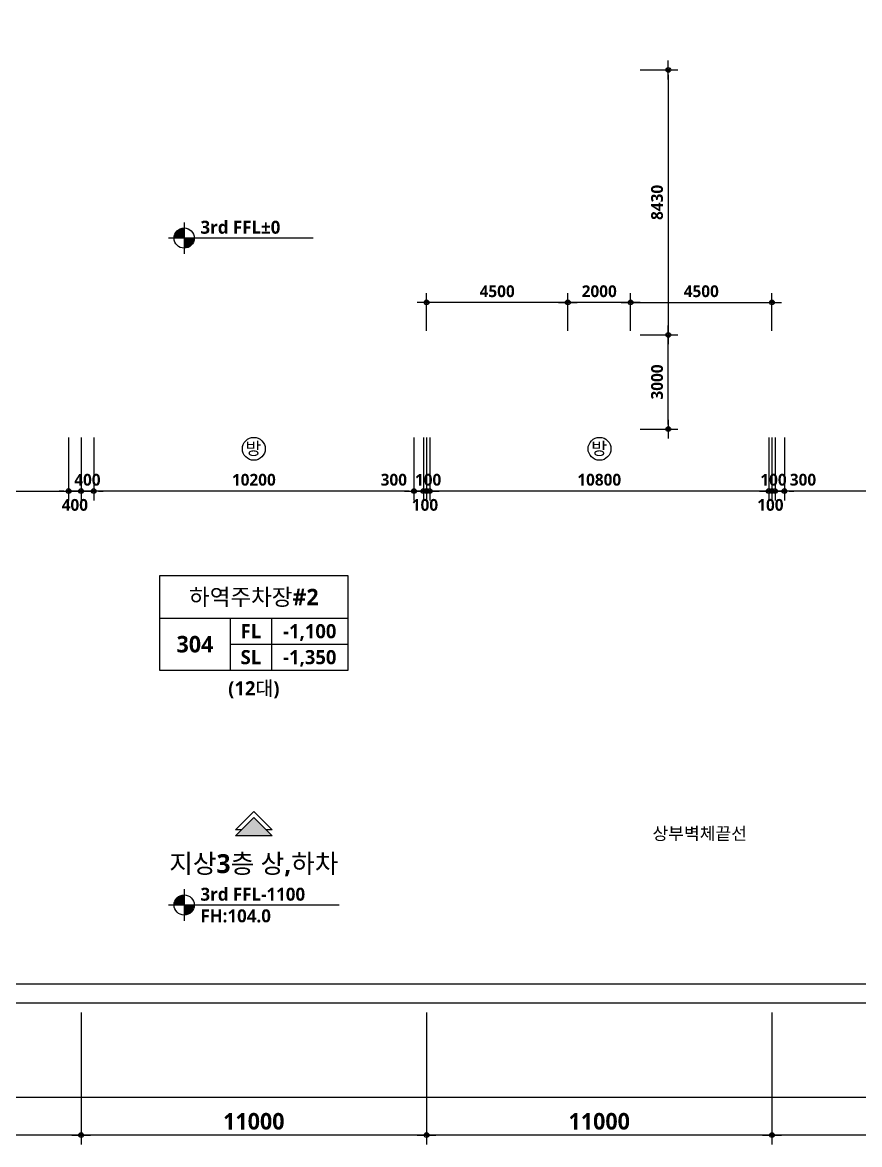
# Model space of a CAD drawing. Header units: millimetres. Extents: x -63924 to 190228206, y 0 to 456875599.
# Drawn here: x 115761 to 142421, y 525650 to 561362 of the extents above; entities that cross this region are included whole.
import ezdxf
from ezdxf.enums import TextEntityAlignment as Align

# ---------------------------------------------------------------- set-up
doc = ezdxf.new("R2010")
doc.units = ezdxf.units.MM
doc.header["$LTSCALE"] = 150
doc.header["$MEASUREMENT"] = 0
doc.header["$PDSIZE"] = -10
doc.layers.get('0').update_dxf_attribs({"linetype": 'CONTINUOUS'})
doc.layers.get('Defpoints').update_dxf_attribs({"color": 153, "linetype": 'CONTINUOUS'})
for name, color, linetype in [('A-ANNO-DIM', 4, 'CONTINUOUS'), ('A-ANNO-ENT', 1, 'CONTINUOUS'), ('A-ANNO-GRA1', 7, 'CONTINUOUS'), ('A-ANNO-LEAD', 4, 'CONTINUOUS'), ('A-ANNO-PONT', 7, 'CONTINUOUS'), ('A-ANNO-SYMB', 7, 'CONTINUOUS'), ('A-ANNO-TEXT1', 7, 'CONTINUOUS'), ('A-ANNO-TEXT2', 3, 'CONTINUOUS'), ('A-ANNO-TITL', 7, 'CONTINUOUS'), ('A-ST-AXIS-DIM', 7, 'CONTINUOUS')]:
    doc.layers.add(name, color=color, linetype=linetype)
doc.layers.add('G(그리드1)', color=185, linetype='CONTINUOUS', plot=False)
doc.layers.add('G(그리드2)', color=235, linetype='CONTINUOUS', plot=False)
doc.styles.add('2020음성 1차', font='')
doc.styles.add('SH_나눔', font='')
doc.styles.add('SH_대대리576', font='')
doc.styles.add('SH_진천_나눔', font='')
doc.styles.get('2020음성 1차').set_extended_font_data('NanumGothic', bold=True)
doc.styles.get('SH_나눔').set_extended_font_data('NanumGothic', bold=True)
doc.styles.get('SH_대대리576').set_extended_font_data('NanumGothic', bold=True)
doc.styles.get('SH_진천_나눔').set_extended_font_data('NanumGothic', bold=True)
doc.dimstyles.new('SHP 300', dxfattribs={"dimscale": 150, "dimtxt": 3.5, "dimasz": 1, "dimexe": 2, "dimexo": 2, "dimgap": 1, "dimtad": 1, "dimdec": 0, "dimzin": 0, "dimdsep": 46, "dimtxsty": 'SH_대대리576', "dimblk": 'DIMDOT', "dimcen": 0.09, "dimclrt": 3, "dimadec": 0, "dimazin": 1, "dimtfac": 1, "dimtdec": 0, "dimtix": 1, "dimtmove": 2, "dimatfit": 0, "dimldrblk": 'DIMDOT', "dimfxl": 1, "dimtolj": 1, "dimtzin": 0, "dimarcsym": 0})
doc.dimstyles.new('SHP300내부', dxfattribs={"dimscale": 150, "dimtxt": 2.5, "dimasz": 1, "dimexe": 2, "dimexo": 2, "dimgap": 1, "dimtad": 1, "dimdec": 0, "dimzin": 0, "dimdsep": 46, "dimtxsty": 'SH_대대리576', "dimblk": 'DIMDOT', "dimcen": 0.09, "dimclrd": 256, "dimclre": 256, "dimclrt": 3, "dimadec": 0, "dimazin": 1, "dimtfac": 1, "dimtdec": 0, "dimtix": 1, "dimtmove": 2, "dimatfit": 0, "dimldrblk": 'DIMDOT', "dimfxl": 1, "dimtolj": 1, "dimtzin": 0, "dimlwd": -1, "dimlwe": -1, "dimarcsym": 0})

# ---------------------------------------------------------------- blocks, each defined once
blk = doc.blocks.new('DIMDOT')
at = {"color": 0}
blk.add_line((-2, 0), (2, 0), dxfattribs=at)
for radius in [0.5, 0.25]:
    blk.add_circle((0, 0), radius, dxfattribs=at)
blk = doc.blocks.new('*D231')
at = {"layer": 'A-ANNO-DIM', "transparency": 16777216}
for p, q in [((133130, 551550), (133130, 552750)), ((135130, 551550), (135130, 552750)), ((134980, 552450), (133280, 552450))]:
    blk.add_line(p, q, dxfattribs=at)
at = {"layer": 'Defpoints', "color": 0, "transparency": 16777216}
for p in [(133130, 552450), (133130, 551250), (135130, 551250)]:
    blk.add_point(p, dxfattribs=at)
at = {"layer": 'A-ANNO-DIM', "linetype": 'ByBlock', "transparency": 16777216, "xscale": 150, "yscale": 150, "zscale": 150, "rotation": 180}
blk.add_blockref('DIMDOT', (133130, 552450), dxfattribs=at)
at = {"layer": 'A-ANNO-DIM', "linetype": 'ByBlock', "transparency": 16777216, "xscale": 150, "yscale": 150, "zscale": 150}
blk.add_blockref('DIMDOT', (135130, 552450), dxfattribs=at)
at = {"layer": 'A-ANNO-DIM', "color": 3, "transparency": 16777216, "insert": (134130, 552806), "char_height": 375, "attachment_point": 5, "style": 'SH_대대리576'}
blk.add_mtext('\\A1;2000', dxfattribs=at)
blk = doc.blocks.new('*D232')
at = {"layer": 'A-ANNO-DIM', "transparency": 16777216}
for p, q in [((135130, 551550), (135130, 552750)), ((139630, 551550), (139630, 552750)), ((135280, 552450), (139480, 552450))]:
    blk.add_line(p, q, dxfattribs=at)
at = {"layer": 'Defpoints', "color": 0, "transparency": 16777216}
for p in [(139630, 552450), (135130, 551250), (139630, 551250)]:
    blk.add_point(p, dxfattribs=at)
at = {"layer": 'A-ANNO-DIM', "linetype": 'ByBlock', "transparency": 16777216, "xscale": 150, "yscale": 150, "zscale": 150, "rotation": 180}
blk.add_blockref('DIMDOT', (135130, 552450), dxfattribs=at)
at = {"layer": 'A-ANNO-DIM', "linetype": 'ByBlock', "transparency": 16777216, "xscale": 150, "yscale": 150, "zscale": 150}
blk.add_blockref('DIMDOT', (139630, 552450), dxfattribs=at)
at = {"layer": 'A-ANNO-DIM', "color": 3, "transparency": 16777216, "insert": (137380, 552806), "char_height": 375, "attachment_point": 5, "style": 'SH_대대리576'}
blk.add_mtext('\\A1;4500', dxfattribs=at)
blk = doc.blocks.new('*D233')
at = {"layer": 'A-ANNO-DIM', "transparency": 16777216}
for p, q in [((128630, 551550), (128630, 552750)), ((133130, 551550), (133130, 552750)), ((132980, 552450), (128780, 552450))]:
    blk.add_line(p, q, dxfattribs=at)
at = {"layer": 'Defpoints', "color": 0, "transparency": 16777216}
for p in [(128630, 552450), (128630, 551250), (133130, 551250)]:
    blk.add_point(p, dxfattribs=at)
at = {"layer": 'A-ANNO-DIM', "linetype": 'ByBlock', "transparency": 16777216, "xscale": 150, "yscale": 150, "zscale": 150, "rotation": 180}
blk.add_blockref('DIMDOT', (128630, 552450), dxfattribs=at)
at = {"layer": 'A-ANNO-DIM', "linetype": 'ByBlock', "transparency": 16777216, "xscale": 150, "yscale": 150, "zscale": 150}
blk.add_blockref('DIMDOT', (133130, 552450), dxfattribs=at)
at = {"layer": 'A-ANNO-DIM', "color": 3, "transparency": 16777216, "insert": (130880, 552806), "char_height": 375, "attachment_point": 5, "style": 'SH_대대리576'}
blk.add_mtext('\\A1;4500', dxfattribs=at)
blk = doc.blocks.new('*D234')
at = {"layer": 'A-ANNO-DIM', "transparency": 16777216}
for p, q in [((135430, 551420), (136630, 551420)), ((136330, 548570), (136330, 551270)), ((135430, 548420), (136630, 548420))]:
    blk.add_line(p, q, dxfattribs=at)
at = {"layer": 'Defpoints', "color": 0, "transparency": 16777216}
for p in [(135130, 551420), (136330, 551420), (135130, 548420)]:
    blk.add_point(p, dxfattribs=at)
at = {"layer": 'A-ANNO-DIM', "linetype": 'ByBlock', "transparency": 16777216, "xscale": 150, "yscale": 150, "zscale": 150}
for p, rotation in [((136330, 551420), 90), ((136330, 548420), 270)]:
    blk.add_blockref('DIMDOT', p, dxfattribs=dict(at, rotation=rotation))
at = {"layer": 'A-ANNO-DIM', "color": 3, "transparency": 16777216, "insert": (135973, 549920), "char_height": 375, "attachment_point": 5, "rotation": 90, "style": 'SH_대대리576'}
blk.add_mtext('\\A1;3000', dxfattribs=at)
blk = doc.blocks.new('*D235')
at = {"layer": 'A-ANNO-DIM', "transparency": 16777216}
for p, q in [((135130, 551550), (135130, 552750)), ((139630, 551550), (139630, 552750)), ((135280, 552450), (139480, 552450))]:
    blk.add_line(p, q, dxfattribs=at)
at = {"layer": 'Defpoints', "color": 0, "transparency": 16777216}
for p in [(139630, 552450), (135130, 551250), (139630, 551250)]:
    blk.add_point(p, dxfattribs=at)
at = {"layer": 'A-ANNO-DIM', "linetype": 'ByBlock', "transparency": 16777216, "xscale": 150, "yscale": 150, "zscale": 150, "rotation": 180}
blk.add_blockref('DIMDOT', (135130, 552450), dxfattribs=at)
at = {"layer": 'A-ANNO-DIM', "linetype": 'ByBlock', "transparency": 16777216, "xscale": 150, "yscale": 150, "zscale": 150}
blk.add_blockref('DIMDOT', (139630, 552450), dxfattribs=at)
at = {"layer": 'A-ANNO-DIM', "color": 3, "transparency": 16777216, "insert": (137380, 552806), "char_height": 375, "attachment_point": 5, "style": 'SH_대대리576'}
blk.add_mtext('\\A1;4500', dxfattribs=at)
blk = doc.blocks.new('*D236')
at = {"layer": 'A-ANNO-DIM', "transparency": 16777216}
for p, q in [((135430, 559850), (136630, 559850)), ((136330, 559700), (136330, 551570)), ((135430, 551420), (136630, 551420))]:
    blk.add_line(p, q, dxfattribs=at)
at = {"layer": 'Defpoints', "color": 0, "transparency": 16777216}
for p in [(135130, 559850), (135130, 551420), (136330, 551420)]:
    blk.add_point(p, dxfattribs=at)
at = {"layer": 'A-ANNO-DIM', "linetype": 'ByBlock', "transparency": 16777216, "xscale": 150, "yscale": 150, "zscale": 150}
for p, rotation in [((136330, 559850), 90), ((136330, 551420), 270)]:
    blk.add_blockref('DIMDOT', p, dxfattribs=dict(at, rotation=rotation))
at = {"layer": 'A-ANNO-DIM', "color": 3, "transparency": 16777216, "insert": (135973, 555635), "char_height": 375, "attachment_point": 5, "rotation": 90, "style": 'SH_대대리576'}
blk.add_mtext('\\A1;8430', dxfattribs=at)
blk = doc.blocks.new('*D1246')
at = {"layer": 'A-ST-AXIS-DIM', "color": 0, "lineweight": -2, "transparency": 16777216}
for p, q in [((106630, 529850), (106630, 525650)), ((117630, 529850), (117630, 525650)), ((117480, 525950), (106780, 525950))]:
    blk.add_line(p, q, dxfattribs=at)
at = {"layer": 'Defpoints', "color": 0, "transparency": 16777216}
for p in [(106630, 530150), (117630, 530150), (106630, 525950)]:
    blk.add_point(p, dxfattribs=at)
at = {"layer": 'A-ST-AXIS-DIM', "color": 0, "linetype": 'ByBlock', "lineweight": -2, "transparency": 16777216, "xscale": 150, "yscale": 150, "zscale": 150, "rotation": 180}
blk.add_blockref('DIMDOT', (106630, 525950), dxfattribs=at)
at = {"layer": 'A-ST-AXIS-DIM', "color": 0, "linetype": 'ByBlock', "lineweight": -2, "transparency": 16777216, "xscale": 150, "yscale": 150, "zscale": 150}
blk.add_blockref('DIMDOT', (117630, 525950), dxfattribs=at)
at = {"layer": 'A-ST-AXIS-DIM', "color": 3, "transparency": 16777216, "insert": (112130, 526388), "char_height": 525, "attachment_point": 5, "style": 'SH_대대리576'}
blk.add_mtext('\\A1;11000', dxfattribs=at)
blk = doc.blocks.new('*D1247')
at = {"layer": 'A-ST-AXIS-DIM', "color": 0, "lineweight": -2, "transparency": 16777216}
for p, q in [((117630, 529850), (117630, 525650)), ((128630, 529850), (128630, 525650)), ((128480, 525950), (117780, 525950))]:
    blk.add_line(p, q, dxfattribs=at)
at = {"layer": 'Defpoints', "color": 0, "transparency": 16777216}
for p in [(117630, 530150), (128630, 530150), (117630, 525950)]:
    blk.add_point(p, dxfattribs=at)
at = {"layer": 'A-ST-AXIS-DIM', "color": 0, "linetype": 'ByBlock', "lineweight": -2, "transparency": 16777216, "xscale": 150, "yscale": 150, "zscale": 150, "rotation": 180}
blk.add_blockref('DIMDOT', (117630, 525950), dxfattribs=at)
at = {"layer": 'A-ST-AXIS-DIM', "color": 0, "linetype": 'ByBlock', "lineweight": -2, "transparency": 16777216, "xscale": 150, "yscale": 150, "zscale": 150}
blk.add_blockref('DIMDOT', (128630, 525950), dxfattribs=at)
at = {"layer": 'A-ST-AXIS-DIM', "color": 3, "transparency": 16777216, "insert": (123130, 526388), "char_height": 525, "attachment_point": 5, "style": 'SH_대대리576'}
blk.add_mtext('\\A1;11000', dxfattribs=at)
blk = doc.blocks.new('*D1248')
at = {"layer": 'A-ST-AXIS-DIM', "color": 0, "lineweight": -2, "transparency": 16777216}
for p, q in [((128630, 529850), (128630, 525650)), ((139630, 529850), (139630, 525650)), ((139480, 525950), (128780, 525950))]:
    blk.add_line(p, q, dxfattribs=at)
at = {"layer": 'Defpoints', "color": 0, "transparency": 16777216}
for p in [(128630, 530150), (139630, 530150), (128630, 525950)]:
    blk.add_point(p, dxfattribs=at)
at = {"layer": 'A-ST-AXIS-DIM', "color": 0, "linetype": 'ByBlock', "lineweight": -2, "transparency": 16777216, "xscale": 150, "yscale": 150, "zscale": 150, "rotation": 180}
blk.add_blockref('DIMDOT', (128630, 525950), dxfattribs=at)
at = {"layer": 'A-ST-AXIS-DIM', "color": 0, "linetype": 'ByBlock', "lineweight": -2, "transparency": 16777216, "xscale": 150, "yscale": 150, "zscale": 150}
blk.add_blockref('DIMDOT', (139630, 525950), dxfattribs=at)
at = {"layer": 'A-ST-AXIS-DIM', "color": 3, "transparency": 16777216, "insert": (134130, 526388), "char_height": 525, "attachment_point": 5, "style": 'SH_대대리576'}
blk.add_mtext('\\A1;11000', dxfattribs=at)
blk = doc.blocks.new('*D1249')
at = {"layer": 'A-ST-AXIS-DIM', "color": 0, "lineweight": -2, "transparency": 16777216}
for p, q in [((139630, 529850), (139630, 525650)), ((150630, 529850), (150630, 525650)), ((150480, 525950), (139780, 525950))]:
    blk.add_line(p, q, dxfattribs=at)
at = {"layer": 'Defpoints', "color": 0, "transparency": 16777216}
for p in [(139630, 530150), (150630, 530150), (139630, 525950)]:
    blk.add_point(p, dxfattribs=at)
at = {"layer": 'A-ST-AXIS-DIM', "color": 0, "linetype": 'ByBlock', "lineweight": -2, "transparency": 16777216, "xscale": 150, "yscale": 150, "zscale": 150, "rotation": 180}
blk.add_blockref('DIMDOT', (139630, 525950), dxfattribs=at)
at = {"layer": 'A-ST-AXIS-DIM', "color": 0, "linetype": 'ByBlock', "lineweight": -2, "transparency": 16777216, "xscale": 150, "yscale": 150, "zscale": 150}
blk.add_blockref('DIMDOT', (150630, 525950), dxfattribs=at)
at = {"layer": 'A-ST-AXIS-DIM', "color": 3, "transparency": 16777216, "insert": (145130, 526388), "char_height": 525, "attachment_point": 5, "style": 'SH_대대리576'}
blk.add_mtext('\\A1;11000', dxfattribs=at)
blk = doc.blocks.new('G$CE9562CCE')
at = {"layer": 'A-ANNO-PONT'}
for points in [[(1814, 2981, 0.4142136), (648, 1814), (1814, 1814)], [(1814, 648, 0.4142136), (2981, 1814), (1814, 1814)]]:
    blk.add_hatch(color=256, dxfattribs=at).paths.add_polyline_path(points)
for p, q in [((1814, 3629), (1814, 0)), ((19728, 1814), (0, 1814))]:
    blk.add_line(p, q, dxfattribs=at)
blk.add_circle((1814, 1814), 1166, dxfattribs=at)
at = {"style": 'SH_대대리576'}
blk.add_attdef('레벨', (3696, 2314), '', height=1500, dxfattribs=at)
blk = doc.blocks.new('G$CF757CB8B')
at = {"layer": 'A-ANNO-PONT'}
for points in [[(1814, 2981, 0.4142136), (648, 1814), (1814, 1814)], [(1814, 648, 0.4142136), (2981, 1814), (1814, 1814)]]:
    blk.add_hatch(color=256, dxfattribs=at).paths.add_polyline_path(points)
for p, q in [((1814, 3629), (1814, 0)), ((16728, 1814), (0, 1814))]:
    blk.add_line(p, q, dxfattribs=at)
blk.add_circle((1814, 1814), 1166, dxfattribs=at)
at = {"style": 'SH_대대리576'}
blk.add_attdef('레벨', (3696, 2314), '', height=1500, dxfattribs=at)
blk = doc.blocks.new('G$C9D92D8A7')
at = {"layer": 'A-ANNO-GRA1'}
for p, q in [((0, 11), (40, 11)), ((15, 11), (15, 0)), ((23.75, 11), (23.75, 0)), ((15, 5.5), (40, 5.5))]:
    blk.add_line(p, q, dxfattribs=at)
blk.add_lwpolyline([(0, 20), (0, 0), (40, 0), (40, 20)], close=True, dxfattribs=at)
at = {"style": '2020음성 1차'}
for tag, height, p in [('실명', 3.5, (20, 15.5)), ('마감레벨', 3, (31.875, 8.25)), ('실번호', 3.5, (7.5, 5.5)), ('구조레벨', 3, (31.875, 2.75))]:
    blk.add_attdef(tag, text='', height=height, dxfattribs=at).set_placement(p, align=Align.MIDDLE_CENTER)
at = {"layer": 'A-ANNO-TEXT1', "style": 'SH_나눔'}
for s, p in [('FL', (19.375, 8.25)), ('SL', (19.375, 2.75))]:
    blk.add_text(s, height=3, dxfattribs=at).set_placement(p, align=Align.MIDDLE)
blk = doc.blocks.new('방화스크린 TEXT100')
at = {"layer": 'A-ANNO-SYMB'}
blk.add_circle((0, 0), 243, dxfattribs=at)
at = {"layer": 'A-ANNO-TITL', "style": '2020음성 1차'}
blk.add_text('방', height=267, dxfattribs=at).set_placement((-7, 7), align=Align.MIDDLE_CENTER)
blk = doc.blocks.new('*D2080')
at = {"layer": 'A-ANNO-DIM', "transparency": 16777216}
for p, q in [((107030, 548150), (107030, 546150)), ((117230, 548150), (117230, 546150)), ((107180, 546450), (117080, 546450))]:
    blk.add_line(p, q, dxfattribs=at)
at = {"layer": 'Defpoints', "color": 0, "transparency": 16777216}
for p in [(107030, 548450), (117230, 548450), (117230, 546450)]:
    blk.add_point(p, dxfattribs=at)
at = {"layer": 'A-ANNO-DIM', "linetype": 'ByBlock', "transparency": 16777216, "xscale": 150, "yscale": 150, "zscale": 150, "rotation": 180}
blk.add_blockref('DIMDOT', (107030, 546450), dxfattribs=at)
at = {"layer": 'A-ANNO-DIM', "linetype": 'ByBlock', "transparency": 16777216, "xscale": 150, "yscale": 150, "zscale": 150}
blk.add_blockref('DIMDOT', (117230, 546450), dxfattribs=at)
at = {"layer": 'A-ANNO-DIM', "color": 3, "transparency": 16777216, "insert": (112130, 546806), "char_height": 375, "attachment_point": 5, "style": 'SH_대대리576'}
blk.add_mtext('\\A1;10200', dxfattribs=at)
blk = doc.blocks.new('*D2081')
at = {"layer": 'A-ANNO-DIM', "transparency": 16777216}
for p, q in [((117230, 548150), (117230, 546150)), ((117630, 548150), (117630, 546150)), ((117080, 546450), (116930, 546450)), ((117630, 546450), (117230, 546450)), ((117780, 546450), (117930, 546450))]:
    blk.add_line(p, q, dxfattribs=at)
at = {"layer": 'Defpoints', "color": 0, "transparency": 16777216}
for p in [(117230, 548450), (117630, 548450), (117230, 546450)]:
    blk.add_point(p, dxfattribs=at)
at = {"layer": 'A-ANNO-DIM', "linetype": 'ByBlock', "transparency": 16777216, "xscale": 150, "yscale": 150, "zscale": 150}
blk.add_blockref('DIMDOT', (117230, 546450), dxfattribs=at)
at = {"layer": 'A-ANNO-DIM', "linetype": 'ByBlock', "transparency": 16777216, "xscale": 150, "yscale": 150, "zscale": 150, "rotation": 180}
blk.add_blockref('DIMDOT', (117630, 546450), dxfattribs=at)
at = {"layer": 'A-ANNO-DIM', "color": 3, "transparency": 16777216, "insert": (117430, 546006), "char_height": 375, "attachment_point": 5, "style": 'SH_대대리576'}
blk.add_mtext('\\A1;400', dxfattribs=at)
blk = doc.blocks.new('*D2082')
at = {"layer": 'A-ANNO-DIM', "transparency": 16777216}
for p, q in [((117630, 548150), (117630, 546150)), ((118030, 548150), (118030, 546150)), ((117480, 546450), (117330, 546450)), ((117630, 546450), (118030, 546450)), ((118180, 546450), (118330, 546450))]:
    blk.add_line(p, q, dxfattribs=at)
at = {"layer": 'Defpoints', "color": 0, "transparency": 16777216}
for p in [(117630, 548450), (118030, 548450), (118030, 546450)]:
    blk.add_point(p, dxfattribs=at)
at = {"layer": 'A-ANNO-DIM', "linetype": 'ByBlock', "transparency": 16777216, "xscale": 150, "yscale": 150, "zscale": 150}
blk.add_blockref('DIMDOT', (117630, 546450), dxfattribs=at)
at = {"layer": 'A-ANNO-DIM', "linetype": 'ByBlock', "transparency": 16777216, "xscale": 150, "yscale": 150, "zscale": 150, "rotation": 180}
blk.add_blockref('DIMDOT', (118030, 546450), dxfattribs=at)
at = {"layer": 'A-ANNO-DIM', "color": 3, "transparency": 16777216, "insert": (117830, 546806), "char_height": 375, "attachment_point": 5, "style": 'SH_대대리576'}
blk.add_mtext('\\A1;400', dxfattribs=at)
blk = doc.blocks.new('*D2083')
at = {"layer": 'A-ANNO-DIM', "transparency": 16777216}
for p, q in [((118030, 548150), (118030, 546150)), ((128230, 548150), (128230, 546150)), ((128080, 546450), (118180, 546450))]:
    blk.add_line(p, q, dxfattribs=at)
at = {"layer": 'Defpoints', "color": 0, "transparency": 16777216}
for p in [(118030, 548450), (128230, 548450), (118030, 546450)]:
    blk.add_point(p, dxfattribs=at)
at = {"layer": 'A-ANNO-DIM', "linetype": 'ByBlock', "transparency": 16777216, "xscale": 150, "yscale": 150, "zscale": 150, "rotation": 180}
blk.add_blockref('DIMDOT', (118030, 546450), dxfattribs=at)
at = {"layer": 'A-ANNO-DIM', "linetype": 'ByBlock', "transparency": 16777216, "xscale": 150, "yscale": 150, "zscale": 150}
blk.add_blockref('DIMDOT', (128230, 546450), dxfattribs=at)
at = {"layer": 'A-ANNO-DIM', "color": 3, "transparency": 16777216, "insert": (123130, 546806), "char_height": 375, "attachment_point": 5, "style": 'SH_대대리576'}
blk.add_mtext('\\A1;10200', dxfattribs=at)
blk = doc.blocks.new('*D2084')
at = {"layer": 'A-ANNO-DIM', "transparency": 16777216}
for p, q in [((128230, 548150), (128230, 546150)), ((128530, 548150), (128530, 546150)), ((128080, 546450), (127930, 546450)), ((128230, 546450), (128530, 546450)), ((128680, 546450), (128830, 546450))]:
    blk.add_line(p, q, dxfattribs=at)
at = {"layer": 'Defpoints', "color": 0, "transparency": 16777216}
for p in [(128230, 548450), (128530, 548450), (128530, 546450)]:
    blk.add_point(p, dxfattribs=at)
at = {"layer": 'A-ANNO-DIM', "linetype": 'ByBlock', "transparency": 16777216, "xscale": 150, "yscale": 150, "zscale": 150}
blk.add_blockref('DIMDOT', (128230, 546450), dxfattribs=at)
at = {"layer": 'A-ANNO-DIM', "linetype": 'ByBlock', "transparency": 16777216, "xscale": 150, "yscale": 150, "zscale": 150, "rotation": 180}
blk.add_blockref('DIMDOT', (128530, 546450), dxfattribs=at)
at = {"layer": 'A-ANNO-DIM', "color": 3, "transparency": 16777216, "insert": (127589, 546807), "char_height": 375, "attachment_point": 5, "style": 'SH_대대리576'}
blk.add_mtext('\\A1;300', dxfattribs=at)
blk = doc.blocks.new('*D2085')
at = {"layer": 'A-ANNO-DIM', "transparency": 16777216}
for p, q in [((128530, 548150), (128530, 546150)), ((128630, 548150), (128630, 546150)), ((128380, 546450), (128230, 546450)), ((128630, 546450), (128530, 546450)), ((128780, 546450), (128930, 546450))]:
    blk.add_line(p, q, dxfattribs=at)
at = {"layer": 'Defpoints', "color": 0, "transparency": 16777216}
for p in [(128530, 548450), (128630, 548450), (128530, 546450)]:
    blk.add_point(p, dxfattribs=at)
at = {"layer": 'A-ANNO-DIM', "linetype": 'ByBlock', "transparency": 16777216, "xscale": 150, "yscale": 150, "zscale": 150}
blk.add_blockref('DIMDOT', (128530, 546450), dxfattribs=at)
at = {"layer": 'A-ANNO-DIM', "linetype": 'ByBlock', "transparency": 16777216, "xscale": 150, "yscale": 150, "zscale": 150, "rotation": 180}
blk.add_blockref('DIMDOT', (128630, 546450), dxfattribs=at)
at = {"layer": 'A-ANNO-DIM', "color": 3, "transparency": 16777216, "insert": (128580, 546006), "char_height": 375, "attachment_point": 5, "style": 'SH_대대리576'}
blk.add_mtext('\\A1;100', dxfattribs=at)
blk = doc.blocks.new('*D2086')
at = {"layer": 'A-ANNO-DIM', "transparency": 16777216}
for p, q in [((128630, 548150), (128630, 546150)), ((128730, 548150), (128730, 546150)), ((128480, 546450), (128330, 546450)), ((128630, 546450), (128730, 546450)), ((128880, 546450), (129030, 546450))]:
    blk.add_line(p, q, dxfattribs=at)
at = {"layer": 'Defpoints', "color": 0, "transparency": 16777216}
for p in [(128630, 548450), (128730, 548450), (128730, 546450)]:
    blk.add_point(p, dxfattribs=at)
at = {"layer": 'A-ANNO-DIM', "linetype": 'ByBlock', "transparency": 16777216, "xscale": 150, "yscale": 150, "zscale": 150}
blk.add_blockref('DIMDOT', (128630, 546450), dxfattribs=at)
at = {"layer": 'A-ANNO-DIM', "linetype": 'ByBlock', "transparency": 16777216, "xscale": 150, "yscale": 150, "zscale": 150, "rotation": 180}
blk.add_blockref('DIMDOT', (128730, 546450), dxfattribs=at)
at = {"layer": 'A-ANNO-DIM', "color": 3, "transparency": 16777216, "insert": (128680, 546806), "char_height": 375, "attachment_point": 5, "style": 'SH_대대리576'}
blk.add_mtext('\\A1;100', dxfattribs=at)
blk = doc.blocks.new('*D2087')
at = {"layer": 'A-ANNO-DIM', "transparency": 16777216}
for p, q in [((128730, 548150), (128730, 546150)), ((139530, 548150), (139530, 546150)), ((139380, 546450), (128880, 546450))]:
    blk.add_line(p, q, dxfattribs=at)
at = {"layer": 'Defpoints', "color": 0, "transparency": 16777216}
for p in [(128730, 548450), (139530, 548450), (128730, 546450)]:
    blk.add_point(p, dxfattribs=at)
at = {"layer": 'A-ANNO-DIM', "linetype": 'ByBlock', "transparency": 16777216, "xscale": 150, "yscale": 150, "zscale": 150, "rotation": 180}
blk.add_blockref('DIMDOT', (128730, 546450), dxfattribs=at)
at = {"layer": 'A-ANNO-DIM', "linetype": 'ByBlock', "transparency": 16777216, "xscale": 150, "yscale": 150, "zscale": 150}
blk.add_blockref('DIMDOT', (139530, 546450), dxfattribs=at)
at = {"layer": 'A-ANNO-DIM', "color": 3, "transparency": 16777216, "insert": (134130, 546807), "char_height": 375, "attachment_point": 5, "style": 'SH_대대리576'}
blk.add_mtext('\\A1;10800', dxfattribs=at)
blk = doc.blocks.new('*D2088')
at = {"layer": 'A-ANNO-DIM', "transparency": 16777216}
for p, q in [((139530, 548150), (139530, 546150)), ((139630, 548150), (139630, 546150)), ((139380, 546450), (139230, 546450)), ((139530, 546450), (139630, 546450)), ((139780, 546450), (139930, 546450))]:
    blk.add_line(p, q, dxfattribs=at)
at = {"layer": 'Defpoints', "color": 0, "transparency": 16777216}
for p in [(139530, 548450), (139630, 548450), (139630, 546450)]:
    blk.add_point(p, dxfattribs=at)
at = {"layer": 'A-ANNO-DIM', "linetype": 'ByBlock', "transparency": 16777216, "xscale": 150, "yscale": 150, "zscale": 150}
blk.add_blockref('DIMDOT', (139530, 546450), dxfattribs=at)
at = {"layer": 'A-ANNO-DIM', "linetype": 'ByBlock', "transparency": 16777216, "xscale": 150, "yscale": 150, "zscale": 150, "rotation": 180}
blk.add_blockref('DIMDOT', (139630, 546450), dxfattribs=at)
at = {"layer": 'A-ANNO-DIM', "color": 3, "transparency": 16777216, "insert": (139580, 546006), "char_height": 375, "attachment_point": 5, "style": 'SH_대대리576'}
blk.add_mtext('\\A1;100', dxfattribs=at)
blk = doc.blocks.new('*D2089')
at = {"layer": 'A-ANNO-DIM', "transparency": 16777216}
for p, q in [((139630, 548150), (139630, 546150)), ((139730, 548150), (139730, 546150)), ((139480, 546450), (139330, 546450)), ((139730, 546450), (139630, 546450)), ((139880, 546450), (140030, 546450))]:
    blk.add_line(p, q, dxfattribs=at)
at = {"layer": 'Defpoints', "color": 0, "transparency": 16777216}
for p in [(139630, 548450), (139730, 548450), (139630, 546450)]:
    blk.add_point(p, dxfattribs=at)
at = {"layer": 'A-ANNO-DIM', "linetype": 'ByBlock', "transparency": 16777216, "xscale": 150, "yscale": 150, "zscale": 150}
blk.add_blockref('DIMDOT', (139630, 546450), dxfattribs=at)
at = {"layer": 'A-ANNO-DIM', "linetype": 'ByBlock', "transparency": 16777216, "xscale": 150, "yscale": 150, "zscale": 150, "rotation": 180}
blk.add_blockref('DIMDOT', (139730, 546450), dxfattribs=at)
at = {"layer": 'A-ANNO-DIM', "color": 3, "transparency": 16777216, "insert": (139680, 546806), "char_height": 375, "attachment_point": 5, "style": 'SH_대대리576'}
blk.add_mtext('\\A1;100', dxfattribs=at)
blk = doc.blocks.new('*D2090')
at = {"layer": 'A-ANNO-DIM', "transparency": 16777216}
for p, q in [((139730, 548150), (139730, 546150)), ((140030, 548150), (140030, 546150)), ((139580, 546450), (139430, 546450)), ((139730, 546450), (140030, 546450)), ((140180, 546450), (140330, 546450))]:
    blk.add_line(p, q, dxfattribs=at)
at = {"layer": 'Defpoints', "color": 0, "transparency": 16777216}
for p in [(139730, 548450), (140030, 548450), (140030, 546450)]:
    blk.add_point(p, dxfattribs=at)
at = {"layer": 'A-ANNO-DIM', "linetype": 'ByBlock', "transparency": 16777216, "xscale": 150, "yscale": 150, "zscale": 150}
blk.add_blockref('DIMDOT', (139730, 546450), dxfattribs=at)
at = {"layer": 'A-ANNO-DIM', "linetype": 'ByBlock', "transparency": 16777216, "xscale": 150, "yscale": 150, "zscale": 150, "rotation": 180}
blk.add_blockref('DIMDOT', (140030, 546450), dxfattribs=at)
at = {"layer": 'A-ANNO-DIM', "color": 3, "transparency": 16777216, "insert": (140619, 546807), "char_height": 375, "attachment_point": 5, "style": 'SH_대대리576'}
blk.add_mtext('\\A1;300', dxfattribs=at)
blk = doc.blocks.new('*D2091')
at = {"layer": 'A-ANNO-DIM', "transparency": 16777216}
for p, q in [((140030, 548150), (140030, 546150)), ((150230, 548150), (150230, 546150)), ((150080, 546450), (140180, 546450))]:
    blk.add_line(p, q, dxfattribs=at)
at = {"layer": 'Defpoints', "color": 0, "transparency": 16777216}
for p in [(140030, 548450), (150230, 548450), (140030, 546450)]:
    blk.add_point(p, dxfattribs=at)
at = {"layer": 'A-ANNO-DIM', "linetype": 'ByBlock', "transparency": 16777216, "xscale": 150, "yscale": 150, "zscale": 150, "rotation": 180}
blk.add_blockref('DIMDOT', (140030, 546450), dxfattribs=at)
at = {"layer": 'A-ANNO-DIM', "linetype": 'ByBlock', "transparency": 16777216, "xscale": 150, "yscale": 150, "zscale": 150}
blk.add_blockref('DIMDOT', (150230, 546450), dxfattribs=at)
at = {"layer": 'A-ANNO-DIM', "color": 3, "transparency": 16777216, "insert": (145130, 546806), "char_height": 375, "attachment_point": 5, "style": 'SH_대대리576'}
blk.add_mtext('\\A1;10200', dxfattribs=at)

msp = doc.modelspace()

# ---------------------------------------------------------------- hatches: boundary and pattern name
at = {"layer": 'A-ANNO-ENT'}
msp.add_hatch(color=256, dxfattribs=at).paths.add_polyline_path([(122550.3, 535474.7), (123711.9, 535476.5), (123130.3, 536056.4)])

# ---------------------------------------------------------------- linework, layer by layer
msp.add_lwpolyline([(122743.7, 535668.6), (122550.1, 535668.3), (123130, 536250), (123711.7, 535670.1), (123518.1, 535669.8)], dxfattribs=at)
msp.add_lwpolyline([(123711.9, 535476.5), (122550.3, 535474.7), (123130.3, 536056.4)], close=True, dxfattribs=at)
at = {"layer": 'A-ANNO-LEAD'}
msp.add_lwpolyline([(134130, 536750, 0, 83.3, 0), (134255, 536533.5, 0, 0, 0), (134823.5, 535548.8, 0, 0, 0), (135823.5, 535548.8, 0, 0, 0)], format="xyseb", dxfattribs=at)
at = {"layer": 'G(그리드1)'}
for points in [[(171630, 525950), (98230, 525950), (98230, 621550), (171630, 621550)], [(170430, 527150), (99430, 527150), (99430, 620350), (170430, 620350)], [(169230, 530150), (100630, 530150), (100630, 617350), (169230, 617350)]]:
    msp.add_lwpolyline(points, close=True, dxfattribs=at)
at = {"layer": 'G(그리드2)'}
msp.add_lwpolyline([(168630, 530750), (101230, 530750), (101230, 616750), (168630, 616750)], close=True, dxfattribs=at)

# ---------------------------------------------------------------- block references
ref = msp.add_blockref('G$CF757CB8B', (120411.8, 554000), dxfattribs=dict(xscale=0.2755731922390698, yscale=0.2755731922390698, zscale=0.2755731922390698))
ref.add_attrib('레벨', '3rd FFL%%P0', (121430.3, 554637.8, 74616), dxfattribs={"height": 413.36, "style": 'SH_대대리576'})
at = {"xscale": 1.5, "yscale": 1.5, "zscale": 1.5}
for p in [(123129.4, 547793), (134140, 547793)]:
    msp.add_blockref('방화스크린 TEXT100', p, dxfattribs=at)
ref = msp.add_blockref('G$CE9562CCE', (120411.8, 532773.6), dxfattribs=dict(xscale=0.2755731922390698, yscale=0.2755731922390698, zscale=0.2755731922390698))
ref.add_attrib('레벨', '3rd FFL-1100', (121430.3, 533411.3, 74616), dxfattribs={"height": 413.36, "style": 'SH_대대리576'})
at = {"layer": 'A-ANNO-TEXT1'}
ref = msp.add_blockref('G$C9D92D8A7', (120130, 540750), dxfattribs=dict(at, xscale=150, yscale=150, zscale=150))
ref.add_attrib('실명', '하역주차장#2', dxfattribs={"layer": 'A-ANNO-TEXT2', "height": 525, "style": '2020음성 1차'}).set_placement((123130, 543075), align=Align.MIDDLE_CENTER)
ref.add_attrib('실번호', '304', dxfattribs={"layer": 'A-ANNO-TEXT2', "height": 525, "style": '2020음성 1차'}).set_placement((121255, 541575), align=Align.MIDDLE_CENTER)
ref.add_attrib('마감레벨', '-1,100', dxfattribs={"height": 450, "style": '2020음성 1차'}).set_placement((124911.2, 541987.5), align=Align.MIDDLE_CENTER)
ref.add_attrib('구조레벨', '-1,350', dxfattribs={"height": 450, "style": '2020음성 1차'}).set_placement((124911.2, 541162.5), align=Align.MIDDLE_CENTER)

# ---------------------------------------------------------------- texts
at = {"color": 1, "style": 'SH_대대리576'}
msp.add_text('FH:104.0', height=413, dxfattribs=at).set_placement((121430.3, 532929.3), align=Align.MIDDLE_LEFT)
at = {"layer": 'A-ANNO-TEXT1', "style": 'SH_진천_나눔'}
for s, height, p in [('(12대)', 450, (123130, 540150)), ('지상3층 상,하차', 600, (123131.1, 534575.6))]:
    msp.add_text(s, height=height, dxfattribs=at).set_placement(p, align=Align.MIDDLE)
at = {"layer": 'A-ANNO-TEXT1', "style": '2020음성 1차'}
msp.add_text('상부벽체끝선', height=400, dxfattribs=at).set_placement((135823.5, 535548.8), align=Align.MIDDLE_LEFT)

# ---------------------------------------------------------------- dimensions: what is measured, and where the dimension line sits
at = {"layer": 'A-ANNO-DIM'}
for base, p1, p2, angle, picture, middle in [((136330, 551419.9), (135130, 559850), (135130, 551419.9), 90, '*D236', (135973.1, 555635)), ((128630, 552450), (133130, 551250), (128630, 551250), 0, '*D233', (130880, 552806.1)), ((133130, 552450), (135130, 551250), (133130, 551250), 0, '*D231', (134130, 552806.1)), ((139630, 552450), (135130, 551250), (139630, 551250), 180, '*D232', (137380, 552806.1)), ((139630, 552450), (135130, 551250), (139630, 551250), 180, '*D235', (137380, 552806.1)), ((136330, 551419.9), (135130, 548419.9), (135130, 551419.9), 270, '*D234', (135973.1, 549919.9)), ((117230, 546450), (107030, 548450), (117230, 548450), 180, '*D2080', (112130, 546806.1)), ((118030, 546450), (117630, 548450), (118030, 548450), 180, '*D2082', (117830, 546805.6)), ((128730, 546450), (128630, 548450), (128730, 548450), 180, '*D2086', (128680, 546805.6))]:
    dim = msp.add_linear_dim(base=base, p1=p1, p2=p2, angle=angle, dimstyle='SHP300내부', dxfattribs=at)
    dim.commit()
    dim.dimension.update_dxf_attribs({"geometry": picture, "text_midpoint": middle})
for base, p1, p2, picture, middle in [((117230, 546450), (117630, 548450), (117230, 548450), '*D2081', (117430, 546005.6)), ((128530, 546450), (128630, 548450), (128530, 548450), '*D2085', (128580, 546005.6))]:
    dim = msp.add_linear_dim(base=base, p1=p1, p2=p2, dimstyle='SHP300내부', dxfattribs=at)
    dim.commit()
    dim.dimension.update_dxf_attribs({"geometry": picture, "text_midpoint": middle, "dimtype": 160})
for base, p1, p2, picture, middle in [((118030, 546450), (128230, 548450), (118030, 548450), '*D2083', (123130, 546806.1)), ((128730, 546450), (139530, 548450), (128730, 548450), '*D2087', (134130, 546806.9)), ((139630, 546450), (139730, 548450), (139630, 548450), '*D2089', (139680, 546805.6)), ((140030, 546450), (150230, 548450), (140030, 548450), '*D2091', (145130, 546806.1))]:
    dim = msp.add_linear_dim(base=base, p1=p1, p2=p2, dimstyle='SHP300내부', dxfattribs=at)
    dim.commit()
    dim.dimension.update_dxf_attribs({"geometry": picture, "text_midpoint": middle})
for base, p1, p2, picture, middle in [((128530, 546450), (128230, 548450), (128530, 548450), '*D2084', (127589.1, 546806.9)), ((139630, 546450), (139530, 548450), (139630, 548450), '*D2088', (139580, 546005.6)), ((140030, 546450), (139730, 548450), (140030, 548450), '*D2090', (140618.9, 546806.9))]:
    dim = msp.add_linear_dim(base=base, p1=p1, p2=p2, angle=180, dimstyle='SHP300내부', dxfattribs=at)
    dim.commit()
    dim.dimension.update_dxf_attribs({"geometry": picture, "text_midpoint": middle, "dimtype": 160})
at = {"layer": 'A-ST-AXIS-DIM'}
for base, p1, p2, picture, middle in [((106630, 525950), (117630, 530150), (106630, 530150), '*D1246', (112130, 526387.9)), ((117630, 525950), (128630, 530150), (117630, 530150), '*D1247', (123130, 526387.9)), ((128630, 525950), (139630, 530150), (128630, 530150), '*D1248', (134130, 526387.9)), ((139630, 525950), (150630, 530150), (139630, 530150), '*D1249', (145130, 526387.9))]:
    dim = msp.add_linear_dim(base=base, p1=p1, p2=p2, dimstyle='SHP 300', override={"dimtxsty": 'SH_대대리576', "dimldrblk": 'DIMDOT'}, dxfattribs=at)
    dim.commit()
    dim.dimension.update_dxf_attribs({"geometry": picture, "text_midpoint": middle})

doc.saveas('drawing.dxf')
